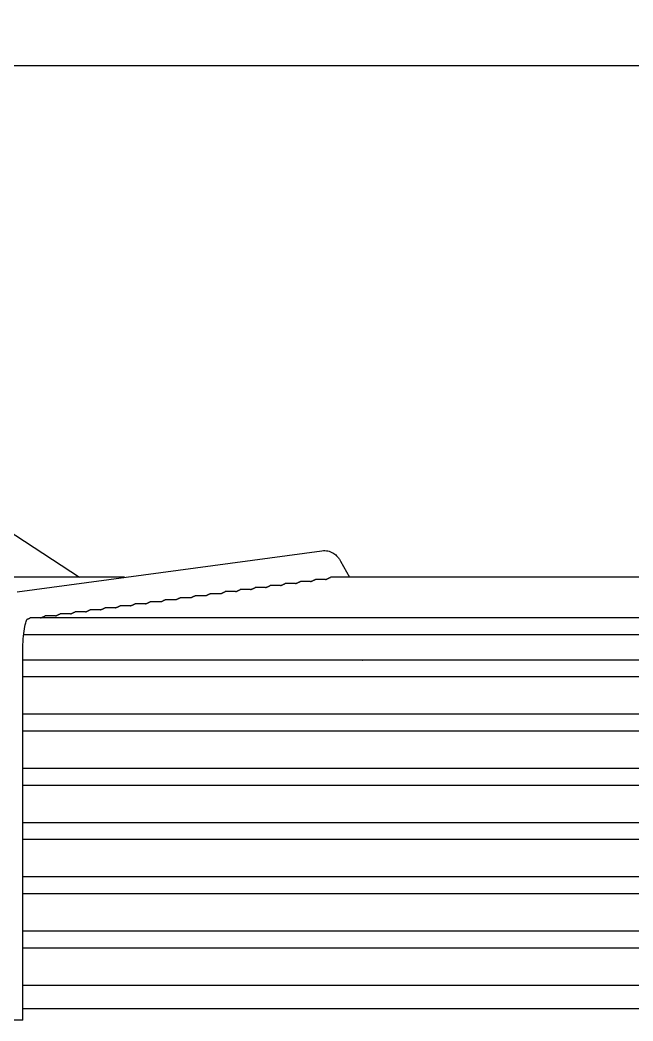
# Model space of a CAD drawing. Header units: millimetres. Extents: x 17700 to 32328, y 19251 to 29476.
# Drawn here: x 18036.99 to 18041.08, y 19604.19 to 19610.88 of the extents above; entities that cross this region are included whole.
import ezdxf

# ---------------------------------------------------------------- set-up
doc = ezdxf.new("R2010")
doc.units = ezdxf.units.MM
doc.header["$LTSCALE"] = 5
doc.layers.add('UNIT', color=6, linetype='Continuous')
doc.styles.add('SUBMITTAL', font='romans.shx', dxfattribs={"width": 0.75})
doc.dimstyles.new('SUBMITTAL', dxfattribs={"dimtxt": 0.09375, "dimasz": 0.09375, "dimexe": 0.03125, "dimexo": 0.0625, "dimgap": 0.0625, "dimtad": 0, "dimdec": 4, "dimzin": 4, "dimdsep": 46, "dimlunit": 4, "dimtxsty": 'SUBMITTAL', "dimcen": 0.09375, "dimclre": 6, "dimadec": 0, "dimazin": 0, "dimtfac": 1, "dimtdec": 0, "dimtofl": 0, "dimtmove": 0, "dimatfit": 3, "dimfxl": 0, "dimfrac": 2, "dimtolj": 1, "dimtzin": 4, "dimarcsym": 0})

msp = doc.modelspace()

# ---------------------------------------------------------------- linework, layer by layer
at = {"layer": 'UNIT'}
for p, q in [((18036.0256, 19610.5774), (18046.1049, 19610.5774)), ((18036.4503, 19607.7721), (18037.3872, 19607.1581)), ((18036.9705, 19607.0615), (18039.0059, 19607.3361)), ((18039.1308, 19607.2662), (18039.1908, 19607.1581)), ((18037.6867, 19607.1581), (18036.181, 19607.1581)), ((18038.8303, 19607.1164), (18038.7616, 19607.1164)), ((18038.9305, 19607.1299), (18038.8619, 19607.1299)), ((18039.0305, 19607.1434), (18038.9621, 19607.1434)), ((18043.0665, 19607.1581), (18039.064, 19607.1581)), ((18038.3294, 19607.0489), (18038.2605, 19607.0489)), ((18038.4296, 19607.0624), (18038.3607, 19607.0624)), ((18038.5298, 19607.0759), (18038.461, 19607.0759)), ((18038.63, 19607.0894), (18038.5612, 19607.0894)), ((18038.7302, 19607.1029), (18038.6614, 19607.1029)), ((18037.8285, 19606.9814), (18037.7594, 19606.9814)), ((18037.9287, 19606.9949), (18037.8596, 19606.9949)), ((18038.0289, 19607.0084), (18037.9598, 19607.0084)), ((18038.1291, 19607.0219), (18038.0601, 19607.0219)), ((18038.2292, 19607.0354), (18038.1603, 19607.0354)), ((18037.3276, 19606.9139), (18037.2583, 19606.9139)), ((18037.4278, 19606.9274), (18037.3585, 19606.9274)), ((18037.5279, 19606.9409), (18037.4587, 19606.9409)), ((18037.6281, 19606.9544), (18037.559, 19606.9544)), ((18037.7283, 19606.9679), (18037.6592, 19606.9679)), ((18045.0727, 19606.8869), (18037.0578, 19606.8869)), ((18037.2274, 19606.9004), (18037.1581, 19606.9004)), ((18037.0142, 19606.7767), (18045.1164, 19606.7767)), ((18037.0083, 19604.1995), (18037.0083, 19606.6689)), ((18045.1222, 19606.605), (18037.0083, 19606.605)), ((18037.0373, 19606.6064), (18037.0394, 19606.605)), ((18037.7869, 19606.6064), (18037.7869, 19606.605)), ((18037.0083, 19606.4948), (18045.1222, 19606.4948)), ((18045.1222, 19606.2428), (18037.0083, 19606.2428)), ((18037.0083, 19606.1326), (18045.1222, 19606.1326)), ((18045.1222, 19605.8806), (18037.0083, 19605.8806)), ((18037.0083, 19605.7704), (18045.1222, 19605.7704)), ((18045.1222, 19605.5184), (18037.0083, 19605.5184)), ((18037.0083, 19605.4081), (18045.1222, 19605.4081)), ((18045.1222, 19605.1562), (18037.0083, 19605.1562)), ((18037.0083, 19605.0459), (18045.1222, 19605.0459)), ((18045.1222, 19604.794), (18037.0083, 19604.794)), ((18037.0083, 19604.6837), (18045.1222, 19604.6837)), ((18045.1222, 19604.4318), (18037.0083, 19604.4318)), ((18037.0083, 19604.2782), (18045.1222, 19604.2782)), ((18037.0083, 19604.1995), (18036.8115, 19604.1995))]:
    msp.add_line(p, q, dxfattribs=at)
for start_param, end_param in [(0.23649, 0.259134), (1.752338, 1.774981)]:
    msp.add_ellipse((18039.3489, 19606.6705), major_axis=(-0.0861, -0.0478), ratio=0.875426, start_param=start_param, end_param=end_param, dxfattribs=at)
for points, knots in [([(18039.0059, 19607.3361), (18039.0192, 19607.3379), (18039.0333, 19607.3372), (18039.0589, 19607.3314), (18039.0704, 19607.3265), (18039.0894, 19607.3152), (18039.097, 19607.3089), (18039.1098, 19607.2964), (18039.1149, 19607.2903), (18039.1238, 19607.2782), (18039.1274, 19607.2722), (18039.1307, 19607.2663), (18039.1308, 19607.2662), (18039.1308, 19607.2662)], [3.1066861, 3.1066861, 3.1066861, 3.1066861, 3.1999885, 3.1999885, 3.2942363, 3.2942363, 3.388484, 3.388484, 3.4827318, 3.4827318, 3.5769796, 3.5769796, 3.577925, 3.577925, 3.577925, 3.577925]), ([(18038.7302, 19607.1029), (18038.7314, 19607.1033), (18038.7326, 19607.1038), (18038.7338, 19607.1042), (18038.7351, 19607.1048), (18038.7363, 19607.1053), (18038.7375, 19607.1058), (18038.7387, 19607.1063), (18038.7398, 19607.1068), (18038.7409, 19607.1072), (18038.742, 19607.1077), (18038.743, 19607.1082), (18038.744, 19607.1087), (18038.745, 19607.1091), (18038.7459, 19607.1096), (18038.7468, 19607.11), (18038.7477, 19607.1104), (18038.7485, 19607.1109), (18038.7493, 19607.1113), (18038.7502, 19607.1117), (18038.7509, 19607.112), (18038.7516, 19607.1124), (18038.7524, 19607.1127), (18038.7531, 19607.1131), (18038.7537, 19607.1134), (18038.7544, 19607.1137), (18038.755, 19607.114), (18038.7556, 19607.1143), (18038.7561, 19607.1145), (18038.7567, 19607.1148), (18038.7572, 19607.115), (18038.7577, 19607.1152), (18038.7582, 19607.1154), (18038.7586, 19607.1156), (18038.759, 19607.1157), (18038.7594, 19607.1159), (18038.7598, 19607.116), (18038.7602, 19607.1161), (18038.7605, 19607.1162), (18038.7608, 19607.1163), (18038.7611, 19607.1163), (18038.7613, 19607.1164), (18038.7615, 19607.1164), (18038.7616, 19607.1164), (18038.7616, 19607.1164), (18038.7616, 19607.1164)], [0.17268, 0.17268, 0.17268, 0.17268, 0.195122, 0.195122, 0.195122, 0.2195122, 0.2195122, 0.2195122, 0.2439024, 0.2439024, 0.2439024, 0.2682927, 0.2682927, 0.2682927, 0.2926829, 0.2926829, 0.2926829, 0.3170732, 0.3170732, 0.3170732, 0.3414634, 0.3414634, 0.3414634, 0.3658537, 0.3658537, 0.3658537, 0.3902439, 0.3902439, 0.3902439, 0.4146341, 0.4146341, 0.4146341, 0.4390244, 0.4390244, 0.4390244, 0.4634146, 0.4634146, 0.4634146, 0.4878049, 0.4878049, 0.4878049, 0.5121951, 0.5121951, 0.5121951, 0.515732, 0.515732, 0.515732, 0.515732]), ([(18038.8303, 19607.1164), (18038.8316, 19607.1168), (18038.8329, 19607.1173), (18038.8341, 19607.1178), (18038.8353, 19607.1183), (18038.8366, 19607.1188), (18038.8377, 19607.1193), (18038.8389, 19607.1198), (18038.84, 19607.1203), (18038.8411, 19607.1207), (18038.8422, 19607.1212), (18038.8432, 19607.1217), (18038.8442, 19607.1222), (18038.8452, 19607.1226), (18038.8461, 19607.1231), (18038.847, 19607.1235), (18038.8479, 19607.1239), (18038.8488, 19607.1244), (18038.8496, 19607.1248), (18038.8504, 19607.1252), (18038.8512, 19607.1255), (18038.8519, 19607.1259), (18038.8526, 19607.1262), (18038.8533, 19607.1266), (18038.854, 19607.1269), (18038.8546, 19607.1272), (18038.8552, 19607.1275), (18038.8558, 19607.1278), (18038.8564, 19607.128), (18038.8569, 19607.1283), (18038.8574, 19607.1285), (18038.8579, 19607.1287), (18038.8584, 19607.1289), (18038.8588, 19607.1291), (18038.8593, 19607.1292), (18038.8597, 19607.1294), (18038.86, 19607.1295), (18038.8604, 19607.1296), (18038.8607, 19607.1297), (18038.861, 19607.1298), (18038.8613, 19607.1298), (18038.8616, 19607.1298), (18038.8618, 19607.1299), (18038.8618, 19607.1299), (18038.8618, 19607.1299), (18038.8619, 19607.1299)], [0.1723275, 0.1723275, 0.1723275, 0.1723275, 0.195122, 0.195122, 0.195122, 0.2195122, 0.2195122, 0.2195122, 0.2439024, 0.2439024, 0.2439024, 0.2682927, 0.2682927, 0.2682927, 0.2926829, 0.2926829, 0.2926829, 0.3170732, 0.3170732, 0.3170732, 0.3414634, 0.3414634, 0.3414634, 0.3658537, 0.3658537, 0.3658537, 0.3902439, 0.3902439, 0.3902439, 0.4146341, 0.4146341, 0.4146341, 0.4390244, 0.4390244, 0.4390244, 0.4634146, 0.4634146, 0.4634146, 0.4878049, 0.4878049, 0.4878049, 0.5121951, 0.5121951, 0.5121951, 0.5157454, 0.5157454, 0.5157454, 0.5157454]), ([(18038.9305, 19607.1299), (18038.9318, 19607.1303), (18038.9331, 19607.1308), (18038.9343, 19607.1313), (18038.9356, 19607.1318), (18038.9368, 19607.1323), (18038.938, 19607.1328), (18038.9392, 19607.1333), (18038.9403, 19607.1338), (18038.9414, 19607.1343), (18038.9424, 19607.1347), (18038.9435, 19607.1352), (18038.9444, 19607.1357), (18038.9454, 19607.1361), (18038.9464, 19607.1366), (18038.9473, 19607.137), (18038.9481, 19607.1374), (18038.949, 19607.1379), (18038.9498, 19607.1383), (18038.9506, 19607.1387), (18038.9514, 19607.139), (18038.9521, 19607.1394), (18038.9528, 19607.1397), (18038.9535, 19607.1401), (18038.9542, 19607.1404), (18038.9548, 19607.1407), (18038.9554, 19607.141), (18038.956, 19607.1413), (18038.9566, 19607.1415), (18038.9571, 19607.1418), (18038.9576, 19607.142), (18038.9581, 19607.1422), (18038.9586, 19607.1424), (18038.9591, 19607.1426), (18038.9595, 19607.1427), (18038.9599, 19607.1429), (18038.9602, 19607.143), (18038.9606, 19607.1431), (18038.9609, 19607.1432), (18038.9612, 19607.1432), (18038.9615, 19607.1433), (18038.9618, 19607.1433), (18038.962, 19607.1434), (18038.962, 19607.1434), (18038.9621, 19607.1434), (18038.9621, 19607.1434)], [0.1719755, 0.1719755, 0.1719755, 0.1719755, 0.195122, 0.195122, 0.195122, 0.2195122, 0.2195122, 0.2195122, 0.2439024, 0.2439024, 0.2439024, 0.2682927, 0.2682927, 0.2682927, 0.2926829, 0.2926829, 0.2926829, 0.3170732, 0.3170732, 0.3170732, 0.3414634, 0.3414634, 0.3414634, 0.3658537, 0.3658537, 0.3658537, 0.3902439, 0.3902439, 0.3902439, 0.4146341, 0.4146341, 0.4146341, 0.4390244, 0.4390244, 0.4390244, 0.4634146, 0.4634146, 0.4634146, 0.4878049, 0.4878049, 0.4878049, 0.5121951, 0.5121951, 0.5121951, 0.5157586, 0.5157586, 0.5157586, 0.5157586]), ([(18039.0305, 19607.1434), (18039.0308, 19607.1435), (18039.0311, 19607.1436), (18039.0314, 19607.1437), (18039.0328, 19607.1442), (18039.0341, 19607.1447), (18039.0355, 19607.1453), (18039.0368, 19607.1458), (18039.038, 19607.1463), (18039.0392, 19607.1469), (18039.0404, 19607.1474), (18039.0416, 19607.1479), (18039.0427, 19607.1484)], [0.16559879, 0.16559879, 0.16559879, 0.16559879, 0.17073171, 0.17073171, 0.17073171, 0.19512195, 0.19512195, 0.19512195, 0.2195122, 0.2195122, 0.2195122, 0.24390244, 0.24390244, 0.24390244, 0.24390244]), ([(18039.0459, 19607.15), (18039.0469, 19607.1504), (18039.0478, 19607.1509), (18039.0488, 19607.1514), (18039.0497, 19607.1518), (18039.0505, 19607.1523), (18039.0514, 19607.1527), (18039.0522, 19607.1531), (18039.053, 19607.1535), (18039.0537, 19607.1539), (18039.0545, 19607.1543), (18039.0552, 19607.1546), (18039.0559, 19607.155), (18039.0565, 19607.1553), (18039.0572, 19607.1556), (18039.0578, 19607.1559), (18039.0583, 19607.1562), (18039.0589, 19607.1564), (18039.0594, 19607.1567), (18039.0599, 19607.1569), (18039.0604, 19607.1571), (18039.0609, 19607.1573), (18039.0613, 19607.1575), (18039.0617, 19607.1576), (18039.0621, 19607.1577), (18039.0625, 19607.1579), (18039.0628, 19607.1579), (18039.0631, 19607.158), (18039.0634, 19607.1581), (18039.0637, 19607.1581), (18039.0639, 19607.1581), (18039.0639, 19607.1581), (18039.064, 19607.1581), (18039.064, 19607.1581)], [0.2682927, 0.2682927, 0.2682927, 0.2682927, 0.2926829, 0.2926829, 0.2926829, 0.3170732, 0.3170732, 0.3170732, 0.3414634, 0.3414634, 0.3414634, 0.3658537, 0.3658537, 0.3658537, 0.3902439, 0.3902439, 0.3902439, 0.4146341, 0.4146341, 0.4146341, 0.4390244, 0.4390244, 0.4390244, 0.4634146, 0.4634146, 0.4634146, 0.4878049, 0.4878049, 0.4878049, 0.5121951, 0.5121951, 0.5121951, 0.5152045, 0.5152045, 0.5152045, 0.5152045]), ([(18038.2292, 19607.0354), (18038.2304, 19607.0358), (18038.2315, 19607.0362), (18038.2326, 19607.0367), (18038.2339, 19607.0372), (18038.2351, 19607.0377), (18038.2363, 19607.0382), (18038.2375, 19607.0387), (18038.2386, 19607.0392), (18038.2397, 19607.0397), (18038.2408, 19607.0402), (18038.2418, 19607.0407), (18038.2428, 19607.0411), (18038.2438, 19607.0416), (18038.2447, 19607.042), (18038.2456, 19607.0425), (18038.2465, 19607.0429), (18038.2474, 19607.0433), (18038.2482, 19607.0437), (18038.249, 19607.0441), (18038.2498, 19607.0445), (18038.2505, 19607.0449), (18038.2512, 19607.0452), (18038.2519, 19607.0456), (18038.2526, 19607.0459), (18038.2532, 19607.0462), (18038.2538, 19607.0465), (18038.2544, 19607.0468), (18038.255, 19607.047), (18038.2555, 19607.0473), (18038.2561, 19607.0475), (18038.2566, 19607.0477), (18038.257, 19607.0479), (18038.2575, 19607.0481), (18038.2579, 19607.0483), (18038.2583, 19607.0484), (18038.2587, 19607.0485), (18038.259, 19607.0486), (18038.2594, 19607.0487), (18038.2597, 19607.0488), (18038.2599, 19607.0488), (18038.2602, 19607.0489), (18038.2604, 19607.0489), (18038.2605, 19607.0489), (18038.2605, 19607.0489), (18038.2605, 19607.0489)], [0.1744428, 0.1744428, 0.1744428, 0.1744428, 0.195122, 0.195122, 0.195122, 0.2195122, 0.2195122, 0.2195122, 0.2439024, 0.2439024, 0.2439024, 0.2682927, 0.2682927, 0.2682927, 0.2926829, 0.2926829, 0.2926829, 0.3170732, 0.3170732, 0.3170732, 0.3414634, 0.3414634, 0.3414634, 0.3658537, 0.3658537, 0.3658537, 0.3902439, 0.3902439, 0.3902439, 0.4146341, 0.4146341, 0.4146341, 0.4390244, 0.4390244, 0.4390244, 0.4634146, 0.4634146, 0.4634146, 0.4878049, 0.4878049, 0.4878049, 0.5121951, 0.5121951, 0.5121951, 0.5156642, 0.5156642, 0.5156642, 0.5156642]), ([(18038.3294, 19607.0489), (18038.3306, 19607.0493), (18038.3317, 19607.0498), (18038.3329, 19607.0502), (18038.3341, 19607.0507), (18038.3354, 19607.0512), (18038.3365, 19607.0517), (18038.3377, 19607.0522), (18038.3389, 19607.0527), (18038.3399, 19607.0532), (18038.341, 19607.0537), (18038.342, 19607.0542), (18038.343, 19607.0546), (18038.344, 19607.0551), (18038.345, 19607.0555), (18038.3459, 19607.056), (18038.3468, 19607.0564), (18038.3476, 19607.0568), (18038.3484, 19607.0572), (18038.3492, 19607.0576), (18038.35, 19607.058), (18038.3507, 19607.0584), (18038.3515, 19607.0587), (18038.3521, 19607.0591), (18038.3528, 19607.0594), (18038.3535, 19607.0597), (18038.3541, 19607.06), (18038.3547, 19607.0603), (18038.3552, 19607.0605), (18038.3558, 19607.0608), (18038.3563, 19607.061), (18038.3568, 19607.0612), (18038.3573, 19607.0614), (18038.3577, 19607.0616), (18038.3581, 19607.0618), (18038.3585, 19607.0619), (18038.3589, 19607.062), (18038.3593, 19607.0621), (18038.3596, 19607.0622), (18038.3599, 19607.0623), (18038.3602, 19607.0623), (18038.3604, 19607.0624), (18038.3607, 19607.0624), (18038.3607, 19607.0624), (18038.3607, 19607.0624), (18038.3607, 19607.0624)], [0.1740907, 0.1740907, 0.1740907, 0.1740907, 0.195122, 0.195122, 0.195122, 0.2195122, 0.2195122, 0.2195122, 0.2439024, 0.2439024, 0.2439024, 0.2682927, 0.2682927, 0.2682927, 0.2926829, 0.2926829, 0.2926829, 0.3170732, 0.3170732, 0.3170732, 0.3414634, 0.3414634, 0.3414634, 0.3658537, 0.3658537, 0.3658537, 0.3902439, 0.3902439, 0.3902439, 0.4146341, 0.4146341, 0.4146341, 0.4390244, 0.4390244, 0.4390244, 0.4634146, 0.4634146, 0.4634146, 0.4878049, 0.4878049, 0.4878049, 0.5121951, 0.5121951, 0.5121951, 0.5156779, 0.5156779, 0.5156779, 0.5156779]), ([(18038.4296, 19607.0624), (18038.4308, 19607.0628), (18038.432, 19607.0633), (18038.4331, 19607.0637), (18038.4344, 19607.0642), (18038.4356, 19607.0647), (18038.4368, 19607.0652), (18038.438, 19607.0657), (18038.4391, 19607.0662), (18038.4402, 19607.0667), (18038.4413, 19607.0672), (18038.4423, 19607.0677), (18038.4433, 19607.0681), (18038.4443, 19607.0686), (18038.4452, 19607.0691), (18038.4461, 19607.0695), (18038.447, 19607.0699), (18038.4478, 19607.0703), (18038.4486, 19607.0707), (18038.4495, 19607.0711), (18038.4502, 19607.0715), (18038.451, 19607.0719), (18038.4517, 19607.0722), (18038.4524, 19607.0726), (18038.453, 19607.0729), (18038.4537, 19607.0732), (18038.4543, 19607.0735), (18038.4549, 19607.0738), (18038.4555, 19607.074), (18038.456, 19607.0743), (18038.4565, 19607.0745), (18038.457, 19607.0747), (18038.4575, 19607.0749), (18038.4579, 19607.0751), (18038.4584, 19607.0752), (18038.4588, 19607.0754), (18038.4591, 19607.0755), (18038.4595, 19607.0756), (18038.4598, 19607.0757), (18038.4601, 19607.0758), (18038.4604, 19607.0758), (18038.4607, 19607.0759), (18038.4609, 19607.0759), (18038.4609, 19607.0759), (18038.4609, 19607.0759), (18038.461, 19607.0759)], [0.1737382, 0.1737382, 0.1737382, 0.1737382, 0.195122, 0.195122, 0.195122, 0.2195122, 0.2195122, 0.2195122, 0.2439024, 0.2439024, 0.2439024, 0.2682927, 0.2682927, 0.2682927, 0.2926829, 0.2926829, 0.2926829, 0.3170732, 0.3170732, 0.3170732, 0.3414634, 0.3414634, 0.3414634, 0.3658537, 0.3658537, 0.3658537, 0.3902439, 0.3902439, 0.3902439, 0.4146341, 0.4146341, 0.4146341, 0.4390244, 0.4390244, 0.4390244, 0.4634146, 0.4634146, 0.4634146, 0.4878049, 0.4878049, 0.4878049, 0.5121951, 0.5121951, 0.5121951, 0.5156915, 0.5156915, 0.5156915, 0.5156915]), ([(18038.5298, 19607.0759), (18038.531, 19607.0763), (18038.5322, 19607.0768), (18038.5333, 19607.0772), (18038.5346, 19607.0777), (18038.5358, 19607.0782), (18038.537, 19607.0787), (18038.5382, 19607.0792), (18038.5393, 19607.0797), (18038.5404, 19607.0802), (18038.5415, 19607.0807), (18038.5425, 19607.0812), (18038.5435, 19607.0816), (18038.5445, 19607.0821), (18038.5454, 19607.0826), (18038.5463, 19607.083), (18038.5472, 19607.0834), (18038.5481, 19607.0838), (18038.5489, 19607.0842), (18038.5497, 19607.0846), (18038.5505, 19607.085), (18038.5512, 19607.0854), (18038.5519, 19607.0857), (18038.5526, 19607.0861), (18038.5533, 19607.0864), (18038.5539, 19607.0867), (18038.5545, 19607.087), (18038.5551, 19607.0873), (18038.5557, 19607.0875), (18038.5562, 19607.0878), (18038.5567, 19607.088), (18038.5572, 19607.0882), (18038.5577, 19607.0884), (18038.5581, 19607.0886), (18038.5586, 19607.0887), (18038.559, 19607.0889), (18038.5593, 19607.089), (18038.5597, 19607.0891), (18038.56, 19607.0892), (18038.5603, 19607.0893), (18038.5606, 19607.0893), (18038.5609, 19607.0894), (18038.5611, 19607.0894), (18038.5611, 19607.0894), (18038.5612, 19607.0894), (18038.5612, 19607.0894)], [0.1733855, 0.1733855, 0.1733855, 0.1733855, 0.195122, 0.195122, 0.195122, 0.2195122, 0.2195122, 0.2195122, 0.2439024, 0.2439024, 0.2439024, 0.2682927, 0.2682927, 0.2682927, 0.2926829, 0.2926829, 0.2926829, 0.3170732, 0.3170732, 0.3170732, 0.3414634, 0.3414634, 0.3414634, 0.3658537, 0.3658537, 0.3658537, 0.3902439, 0.3902439, 0.3902439, 0.4146341, 0.4146341, 0.4146341, 0.4390244, 0.4390244, 0.4390244, 0.4634146, 0.4634146, 0.4634146, 0.4878049, 0.4878049, 0.4878049, 0.5121951, 0.5121951, 0.5121951, 0.5157051, 0.5157051, 0.5157051, 0.5157051]), ([(18038.63, 19607.0894), (18038.6312, 19607.0898), (18038.6324, 19607.0903), (18038.6336, 19607.0907), (18038.6349, 19607.0912), (18038.6361, 19607.0917), (18038.6373, 19607.0922), (18038.6384, 19607.0927), (18038.6396, 19607.0932), (18038.6406, 19607.0937), (18038.6417, 19607.0942), (18038.6428, 19607.0947), (18038.6437, 19607.0952), (18038.6447, 19607.0956), (18038.6457, 19607.0961), (18038.6466, 19607.0965), (18038.6474, 19607.0969), (18038.6483, 19607.0974), (18038.6491, 19607.0978), (18038.6499, 19607.0981), (18038.6507, 19607.0985), (18038.6514, 19607.0989), (18038.6521, 19607.0992), (18038.6528, 19607.0996), (18038.6535, 19607.0999), (18038.6541, 19607.1002), (18038.6548, 19607.1005), (18038.6553, 19607.1008), (18038.6559, 19607.101), (18038.6565, 19607.1013), (18038.657, 19607.1015), (18038.6575, 19607.1017), (18038.6579, 19607.1019), (18038.6584, 19607.1021), (18038.6588, 19607.1022), (18038.6592, 19607.1024), (18038.6596, 19607.1025), (18038.6599, 19607.1026), (18038.6603, 19607.1027), (18038.6606, 19607.1028), (18038.6608, 19607.1028), (18038.6611, 19607.1029), (18038.6613, 19607.1029), (18038.6614, 19607.1029), (18038.6614, 19607.1029), (18038.6614, 19607.1029)], [0.1730327, 0.1730327, 0.1730327, 0.1730327, 0.195122, 0.195122, 0.195122, 0.2195122, 0.2195122, 0.2195122, 0.2439024, 0.2439024, 0.2439024, 0.2682927, 0.2682927, 0.2682927, 0.2926829, 0.2926829, 0.2926829, 0.3170732, 0.3170732, 0.3170732, 0.3414634, 0.3414634, 0.3414634, 0.3658537, 0.3658537, 0.3658537, 0.3902439, 0.3902439, 0.3902439, 0.4146341, 0.4146341, 0.4146341, 0.4390244, 0.4390244, 0.4390244, 0.4634146, 0.4634146, 0.4634146, 0.4878049, 0.4878049, 0.4878049, 0.5121951, 0.5121951, 0.5121951, 0.5157186, 0.5157186, 0.5157186, 0.5157186]), ([(18037.7283, 19606.9679), (18037.7294, 19606.9683), (18037.7304, 19606.9687), (18037.7314, 19606.9691), (18037.7327, 19606.9696), (18037.7339, 19606.9701), (18037.7351, 19606.9706), (18037.7363, 19606.9711), (18037.7374, 19606.9716), (18037.7385, 19606.9721), (18037.7396, 19606.9726), (18037.7406, 19606.9731), (18037.7416, 19606.9736), (18037.7426, 19606.9741), (18037.7436, 19606.9745), (18037.7445, 19606.975), (18037.7454, 19606.9754), (18037.7462, 19606.9758), (18037.747, 19606.9762), (18037.7478, 19606.9766), (18037.7486, 19606.977), (18037.7493, 19606.9774), (18037.7501, 19606.9777), (18037.7508, 19606.9781), (18037.7514, 19606.9784), (18037.7521, 19606.9787), (18037.7527, 19606.979), (18037.7533, 19606.9793), (18037.7539, 19606.9795), (18037.7544, 19606.9798), (18037.7549, 19606.98), (18037.7554, 19606.9802), (18037.7559, 19606.9804), (18037.7563, 19606.9806), (18037.7568, 19606.9808), (18037.7572, 19606.9809), (18037.7575, 19606.981), (18037.7579, 19606.9811), (18037.7582, 19606.9812), (18037.7585, 19606.9813), (18037.7588, 19606.9814), (18037.7591, 19606.9814), (18037.7593, 19606.9814), (18037.7593, 19606.9814), (18037.7594, 19606.9814), (18037.7594, 19606.9814)], [0.1761954, 0.1761954, 0.1761954, 0.1761954, 0.195122, 0.195122, 0.195122, 0.2195122, 0.2195122, 0.2195122, 0.2439024, 0.2439024, 0.2439024, 0.2682927, 0.2682927, 0.2682927, 0.2926829, 0.2926829, 0.2926829, 0.3170732, 0.3170732, 0.3170732, 0.3414634, 0.3414634, 0.3414634, 0.3658537, 0.3658537, 0.3658537, 0.3902439, 0.3902439, 0.3902439, 0.4146341, 0.4146341, 0.4146341, 0.4390244, 0.4390244, 0.4390244, 0.4634146, 0.4634146, 0.4634146, 0.4878049, 0.4878049, 0.4878049, 0.5121951, 0.5121951, 0.5121951, 0.5155955, 0.5155955, 0.5155955, 0.5155955]), ([(18037.8285, 19606.9814), (18037.8296, 19606.9818), (18037.8306, 19606.9822), (18037.8316, 19606.9826), (18037.8329, 19606.9831), (18037.8342, 19606.9836), (18037.8354, 19606.9841), (18037.8365, 19606.9847), (18037.8377, 19606.9852), (18037.8388, 19606.9856), (18037.8398, 19606.9861), (18037.8409, 19606.9866), (18037.8419, 19606.9871), (18037.8428, 19606.9876), (18037.8438, 19606.988), (18037.8447, 19606.9885), (18037.8456, 19606.9889), (18037.8464, 19606.9893), (18037.8473, 19606.9897), (18037.8481, 19606.9901), (18037.8488, 19606.9905), (18037.8496, 19606.9909), (18037.8503, 19606.9912), (18037.851, 19606.9916), (18037.8517, 19606.9919), (18037.8523, 19606.9922), (18037.8529, 19606.9925), (18037.8535, 19606.9928), (18037.8541, 19606.993), (18037.8546, 19606.9933), (18037.8551, 19606.9935), (18037.8557, 19606.9937), (18037.8561, 19606.9939), (18037.8566, 19606.9941), (18037.857, 19606.9943), (18037.8574, 19606.9944), (18037.8578, 19606.9945), (18037.8581, 19606.9946), (18037.8585, 19606.9947), (18037.8588, 19606.9948), (18037.859, 19606.9949), (18037.8593, 19606.9949), (18037.8595, 19606.9949), (18037.8596, 19606.9949), (18037.8596, 19606.9949), (18037.8596, 19606.9949)], [0.1758462, 0.1758462, 0.1758462, 0.1758462, 0.195122, 0.195122, 0.195122, 0.2195122, 0.2195122, 0.2195122, 0.2439024, 0.2439024, 0.2439024, 0.2682927, 0.2682927, 0.2682927, 0.2926829, 0.2926829, 0.2926829, 0.3170732, 0.3170732, 0.3170732, 0.3414634, 0.3414634, 0.3414634, 0.3658537, 0.3658537, 0.3658537, 0.3902439, 0.3902439, 0.3902439, 0.4146341, 0.4146341, 0.4146341, 0.4390244, 0.4390244, 0.4390244, 0.4634146, 0.4634146, 0.4634146, 0.4878049, 0.4878049, 0.4878049, 0.5121951, 0.5121951, 0.5121951, 0.5156093, 0.5156093, 0.5156093, 0.5156093]), ([(18037.9287, 19606.9949), (18037.9298, 19606.9953), (18037.9309, 19606.9957), (18037.9319, 19606.9961), (18037.9332, 19606.9966), (18037.9344, 19606.9972), (18037.9356, 19606.9977), (18037.9368, 19606.9982), (18037.9379, 19606.9987), (18037.939, 19606.9992), (18037.9401, 19606.9996), (18037.9411, 19607.0001), (18037.9421, 19607.0006), (18037.9431, 19607.0011), (18037.944, 19607.0015), (18037.9449, 19607.002), (18037.9458, 19607.0024), (18037.9467, 19607.0028), (18037.9475, 19607.0032), (18037.9483, 19607.0036), (18037.9491, 19607.004), (18037.9498, 19607.0044), (18037.9505, 19607.0047), (18037.9512, 19607.0051), (18037.9519, 19607.0054), (18037.9525, 19607.0057), (18037.9532, 19607.006), (18037.9537, 19607.0063), (18037.9543, 19607.0065), (18037.9549, 19607.0068), (18037.9554, 19607.007), (18037.9559, 19607.0072), (18037.9564, 19607.0074), (18037.9568, 19607.0076), (18037.9572, 19607.0078), (18037.9576, 19607.0079), (18037.958, 19607.008), (18037.9584, 19607.0081), (18037.9587, 19607.0082), (18037.959, 19607.0083), (18037.9593, 19607.0084), (18037.9595, 19607.0084), (18037.9598, 19607.0084), (18037.9598, 19607.0084), (18037.9598, 19607.0084), (18037.9598, 19607.0084)], [0.1754963, 0.1754963, 0.1754963, 0.1754963, 0.195122, 0.195122, 0.195122, 0.2195122, 0.2195122, 0.2195122, 0.2439024, 0.2439024, 0.2439024, 0.2682927, 0.2682927, 0.2682927, 0.2926829, 0.2926829, 0.2926829, 0.3170732, 0.3170732, 0.3170732, 0.3414634, 0.3414634, 0.3414634, 0.3658537, 0.3658537, 0.3658537, 0.3902439, 0.3902439, 0.3902439, 0.4146341, 0.4146341, 0.4146341, 0.4390244, 0.4390244, 0.4390244, 0.4634146, 0.4634146, 0.4634146, 0.4878049, 0.4878049, 0.4878049, 0.5121951, 0.5121951, 0.5121951, 0.5156231, 0.5156231, 0.5156231, 0.5156231]), ([(18038.0289, 19607.0084), (18038.03, 19607.0088), (18038.0311, 19607.0092), (18038.0321, 19607.0096), (18038.0334, 19607.0102), (18038.0346, 19607.0107), (18038.0358, 19607.0112), (18038.037, 19607.0117), (18038.0381, 19607.0122), (18038.0392, 19607.0127), (18038.0403, 19607.0132), (18038.0413, 19607.0136), (18038.0423, 19607.0141), (18038.0433, 19607.0146), (18038.0443, 19607.015), (18038.0452, 19607.0155), (18038.0461, 19607.0159), (18038.0469, 19607.0163), (18038.0477, 19607.0167), (18038.0485, 19607.0171), (18038.0493, 19607.0175), (18038.05, 19607.0179), (18038.0508, 19607.0182), (18038.0515, 19607.0186), (18038.0521, 19607.0189), (18038.0528, 19607.0192), (18038.0534, 19607.0195), (18038.054, 19607.0198), (18038.0545, 19607.02), (18038.0551, 19607.0203), (18038.0556, 19607.0205), (18038.0561, 19607.0207), (18038.0566, 19607.0209), (18038.057, 19607.0211), (18038.0574, 19607.0213), (18038.0579, 19607.0214), (18038.0582, 19607.0215), (18038.0586, 19607.0216), (18038.0589, 19607.0217), (18038.0592, 19607.0218), (18038.0595, 19607.0218), (18038.0598, 19607.0219), (18038.06, 19607.0219), (18038.06, 19607.0219), (18038.06, 19607.0219), (18038.0601, 19607.0219)], [0.1751457, 0.1751457, 0.1751457, 0.1751457, 0.195122, 0.195122, 0.195122, 0.2195122, 0.2195122, 0.2195122, 0.2439024, 0.2439024, 0.2439024, 0.2682927, 0.2682927, 0.2682927, 0.2926829, 0.2926829, 0.2926829, 0.3170732, 0.3170732, 0.3170732, 0.3414634, 0.3414634, 0.3414634, 0.3658537, 0.3658537, 0.3658537, 0.3902439, 0.3902439, 0.3902439, 0.4146341, 0.4146341, 0.4146341, 0.4390244, 0.4390244, 0.4390244, 0.4634146, 0.4634146, 0.4634146, 0.4878049, 0.4878049, 0.4878049, 0.5121951, 0.5121951, 0.5121951, 0.5156368, 0.5156368, 0.5156368, 0.5156368]), ([(18038.1291, 19607.0219), (18038.1302, 19607.0223), (18038.1313, 19607.0227), (18038.1324, 19607.0232), (18038.1337, 19607.0237), (18038.1349, 19607.0242), (18038.1361, 19607.0247), (18038.1373, 19607.0252), (18038.1384, 19607.0257), (18038.1395, 19607.0262), (18038.1405, 19607.0267), (18038.1416, 19607.0271), (18038.1426, 19607.0276), (18038.1436, 19607.0281), (18038.1445, 19607.0285), (18038.1454, 19607.029), (18038.1463, 19607.0294), (18038.1471, 19607.0298), (18038.148, 19607.0302), (18038.1488, 19607.0306), (18038.1495, 19607.031), (18038.1503, 19607.0314), (18038.151, 19607.0317), (18038.1517, 19607.0321), (18038.1523, 19607.0324), (18038.153, 19607.0327), (18038.1536, 19607.033), (18038.1542, 19607.0333), (18038.1548, 19607.0335), (18038.1553, 19607.0338), (18038.1558, 19607.034), (18038.1563, 19607.0342), (18038.1568, 19607.0344), (18038.1572, 19607.0346), (18038.1577, 19607.0348), (18038.1581, 19607.0349), (18038.1584, 19607.035), (18038.1588, 19607.0351), (18038.1591, 19607.0352), (18038.1594, 19607.0353), (18038.1597, 19607.0353), (18038.16, 19607.0354), (18038.1602, 19607.0354), (18038.1602, 19607.0354), (18038.1603, 19607.0354), (18038.1603, 19607.0354)], [0.1747945, 0.1747945, 0.1747945, 0.1747945, 0.195122, 0.195122, 0.195122, 0.2195122, 0.2195122, 0.2195122, 0.2439024, 0.2439024, 0.2439024, 0.2682927, 0.2682927, 0.2682927, 0.2926829, 0.2926829, 0.2926829, 0.3170732, 0.3170732, 0.3170732, 0.3414634, 0.3414634, 0.3414634, 0.3658537, 0.3658537, 0.3658537, 0.3902439, 0.3902439, 0.3902439, 0.4146341, 0.4146341, 0.4146341, 0.4390244, 0.4390244, 0.4390244, 0.4634146, 0.4634146, 0.4634146, 0.4878049, 0.4878049, 0.4878049, 0.5121951, 0.5121951, 0.5121951, 0.5156505, 0.5156505, 0.5156505, 0.5156505]), ([(18037.2274, 19606.9004), (18037.2283, 19606.9008), (18037.2293, 19606.9012), (18037.2302, 19606.9015), (18037.2315, 19606.902), (18037.2327, 19606.9026), (18037.2339, 19606.9031), (18037.2351, 19606.9036), (18037.2362, 19606.9041), (18037.2373, 19606.9046), (18037.2384, 19606.9051), (18037.2395, 19606.9056), (18037.2404, 19606.906), (18037.2414, 19606.9065), (18037.2424, 19606.907), (18037.2433, 19606.9074), (18037.2442, 19606.9079), (18037.245, 19606.9083), (18037.2459, 19606.9087), (18037.2467, 19606.9091), (18037.2475, 19606.9095), (18037.2482, 19606.9099), (18037.2489, 19606.9102), (18037.2496, 19606.9106), (18037.2503, 19606.9109), (18037.2509, 19606.9112), (18037.2516, 19606.9115), (18037.2521, 19606.9118), (18037.2527, 19606.9121), (18037.2533, 19606.9123), (18037.2538, 19606.9125), (18037.2543, 19606.9128), (18037.2548, 19606.9129), (18037.2552, 19606.9131), (18037.2556, 19606.9133), (18037.256, 19606.9134), (18037.2564, 19606.9136), (18037.2568, 19606.9137), (18037.2571, 19606.9138), (18037.2574, 19606.9138), (18037.2577, 19606.9139), (18037.258, 19606.9139), (18037.2582, 19606.9139), (18037.2582, 19606.9139), (18037.2582, 19606.9139), (18037.2583, 19606.9139)], [0.1779295, 0.1779295, 0.1779295, 0.1779295, 0.195122, 0.195122, 0.195122, 0.2195122, 0.2195122, 0.2195122, 0.2439024, 0.2439024, 0.2439024, 0.2682927, 0.2682927, 0.2682927, 0.2926829, 0.2926829, 0.2926829, 0.3170732, 0.3170732, 0.3170732, 0.3414634, 0.3414634, 0.3414634, 0.3658537, 0.3658537, 0.3658537, 0.3902439, 0.3902439, 0.3902439, 0.4146341, 0.4146341, 0.4146341, 0.4390244, 0.4390244, 0.4390244, 0.4634146, 0.4634146, 0.4634146, 0.4878049, 0.4878049, 0.4878049, 0.5121951, 0.5121951, 0.5121951, 0.5155267, 0.5155267, 0.5155267, 0.5155267]), ([(18037.3276, 19606.9139), (18037.3286, 19606.9143), (18037.3295, 19606.9147), (18037.3304, 19606.915), (18037.3317, 19606.9156), (18037.333, 19606.9161), (18037.3342, 19606.9166), (18037.3353, 19606.9171), (18037.3365, 19606.9176), (18037.3376, 19606.9181), (18037.3387, 19606.9186), (18037.3397, 19606.9191), (18037.3407, 19606.9196), (18037.3417, 19606.92), (18037.3426, 19606.9205), (18037.3435, 19606.9209), (18037.3444, 19606.9214), (18037.3453, 19606.9218), (18037.3461, 19606.9222), (18037.3469, 19606.9226), (18037.3477, 19606.923), (18037.3484, 19606.9234), (18037.3492, 19606.9237), (18037.3499, 19606.9241), (18037.3505, 19606.9244), (18037.3512, 19606.9247), (18037.3518, 19606.925), (18037.3524, 19606.9253), (18037.3529, 19606.9256), (18037.3535, 19606.9258), (18037.354, 19606.926), (18037.3545, 19606.9262), (18037.355, 19606.9264), (18037.3554, 19606.9266), (18037.3559, 19606.9268), (18037.3563, 19606.9269), (18037.3566, 19606.927), (18037.357, 19606.9272), (18037.3573, 19606.9273), (18037.3576, 19606.9273), (18037.3579, 19606.9274), (18037.3582, 19606.9274), (18037.3584, 19606.9274), (18037.3584, 19606.9274), (18037.3585, 19606.9274), (18037.3585, 19606.9274)], [0.1775844, 0.1775844, 0.1775844, 0.1775844, 0.195122, 0.195122, 0.195122, 0.2195122, 0.2195122, 0.2195122, 0.2439024, 0.2439024, 0.2439024, 0.2682927, 0.2682927, 0.2682927, 0.2926829, 0.2926829, 0.2926829, 0.3170732, 0.3170732, 0.3170732, 0.3414634, 0.3414634, 0.3414634, 0.3658537, 0.3658537, 0.3658537, 0.3902439, 0.3902439, 0.3902439, 0.4146341, 0.4146341, 0.4146341, 0.4390244, 0.4390244, 0.4390244, 0.4634146, 0.4634146, 0.4634146, 0.4878049, 0.4878049, 0.4878049, 0.5121951, 0.5121951, 0.5121951, 0.5155404, 0.5155404, 0.5155404, 0.5155404]), ([(18037.4278, 19606.9274), (18037.4288, 19606.9278), (18037.4297, 19606.9282), (18037.4307, 19606.9286), (18037.432, 19606.9291), (18037.4332, 19606.9296), (18037.4344, 19606.9301), (18037.4356, 19606.9306), (18037.4367, 19606.9311), (18037.4378, 19606.9316), (18037.4389, 19606.9321), (18037.4399, 19606.9326), (18037.4409, 19606.9331), (18037.4419, 19606.9335), (18037.4429, 19606.934), (18037.4438, 19606.9344), (18037.4447, 19606.9349), (18037.4455, 19606.9353), (18037.4463, 19606.9357), (18037.4471, 19606.9361), (18037.4479, 19606.9365), (18037.4486, 19606.9369), (18037.4494, 19606.9372), (18037.4501, 19606.9376), (18037.4507, 19606.9379), (18037.4514, 19606.9382), (18037.452, 19606.9385), (18037.4526, 19606.9388), (18037.4532, 19606.9391), (18037.4537, 19606.9393), (18037.4542, 19606.9395), (18037.4547, 19606.9397), (18037.4552, 19606.9399), (18037.4557, 19606.9401), (18037.4561, 19606.9403), (18037.4565, 19606.9404), (18037.4569, 19606.9405), (18037.4572, 19606.9407), (18037.4576, 19606.9407), (18037.4579, 19606.9408), (18037.4582, 19606.9409), (18037.4584, 19606.9409), (18037.4586, 19606.9409), (18037.4587, 19606.9409), (18037.4587, 19606.9409), (18037.4587, 19606.9409)], [0.1772384, 0.1772384, 0.1772384, 0.1772384, 0.195122, 0.195122, 0.195122, 0.2195122, 0.2195122, 0.2195122, 0.2439024, 0.2439024, 0.2439024, 0.2682927, 0.2682927, 0.2682927, 0.2926829, 0.2926829, 0.2926829, 0.3170732, 0.3170732, 0.3170732, 0.3414634, 0.3414634, 0.3414634, 0.3658537, 0.3658537, 0.3658537, 0.3902439, 0.3902439, 0.3902439, 0.4146341, 0.4146341, 0.4146341, 0.4390244, 0.4390244, 0.4390244, 0.4634146, 0.4634146, 0.4634146, 0.4878049, 0.4878049, 0.4878049, 0.5121951, 0.5121951, 0.5121951, 0.5155542, 0.5155542, 0.5155542, 0.5155542]), ([(18037.5279, 19606.9409), (18037.529, 19606.9413), (18037.53, 19606.9417), (18037.5309, 19606.9421), (18037.5322, 19606.9426), (18037.5334, 19606.9431), (18037.5346, 19606.9436), (18037.5358, 19606.9441), (18037.537, 19606.9446), (18037.538, 19606.9451), (18037.5391, 19606.9456), (18037.5402, 19606.9461), (18037.5412, 19606.9466), (18037.5421, 19606.947), (18037.5431, 19606.9475), (18037.544, 19606.9479), (18037.5449, 19606.9484), (18037.5457, 19606.9488), (18037.5466, 19606.9492), (18037.5474, 19606.9496), (18037.5481, 19606.95), (18037.5489, 19606.9504), (18037.5496, 19606.9507), (18037.5503, 19606.9511), (18037.551, 19606.9514), (18037.5516, 19606.9517), (18037.5522, 19606.952), (18037.5528, 19606.9523), (18037.5534, 19606.9526), (18037.554, 19606.9528), (18037.5545, 19606.953), (18037.555, 19606.9532), (18037.5554, 19606.9534), (18037.5559, 19606.9536), (18037.5563, 19606.9538), (18037.5567, 19606.9539), (18037.5571, 19606.954), (18037.5575, 19606.9542), (18037.5578, 19606.9542), (18037.5581, 19606.9543), (18037.5584, 19606.9544), (18037.5586, 19606.9544), (18037.5589, 19606.9544), (18037.5589, 19606.9544), (18037.5589, 19606.9544), (18037.559, 19606.9544)], [0.1768915, 0.1768915, 0.1768915, 0.1768915, 0.195122, 0.195122, 0.195122, 0.2195122, 0.2195122, 0.2195122, 0.2439024, 0.2439024, 0.2439024, 0.2682927, 0.2682927, 0.2682927, 0.2926829, 0.2926829, 0.2926829, 0.3170732, 0.3170732, 0.3170732, 0.3414634, 0.3414634, 0.3414634, 0.3658537, 0.3658537, 0.3658537, 0.3902439, 0.3902439, 0.3902439, 0.4146341, 0.4146341, 0.4146341, 0.4390244, 0.4390244, 0.4390244, 0.4634146, 0.4634146, 0.4634146, 0.4878049, 0.4878049, 0.4878049, 0.5121951, 0.5121951, 0.5121951, 0.515568, 0.515568, 0.515568, 0.515568]), ([(18037.6281, 19606.9544), (18037.6292, 19606.9548), (18037.6302, 19606.9552), (18037.6312, 19606.9556), (18037.6325, 19606.9561), (18037.6337, 19606.9566), (18037.6349, 19606.9571), (18037.6361, 19606.9576), (18037.6372, 19606.9581), (18037.6383, 19606.9586), (18037.6394, 19606.9591), (18037.6404, 19606.9596), (18037.6414, 19606.9601), (18037.6424, 19606.9605), (18037.6433, 19606.961), (18037.6442, 19606.9614), (18037.6451, 19606.9619), (18037.646, 19606.9623), (18037.6468, 19606.9627), (18037.6476, 19606.9631), (18037.6484, 19606.9635), (18037.6491, 19606.9639), (18037.6498, 19606.9642), (18037.6505, 19606.9646), (18037.6512, 19606.9649), (18037.6519, 19606.9652), (18037.6525, 19606.9655), (18037.6531, 19606.9658), (18037.6536, 19606.966), (18037.6542, 19606.9663), (18037.6547, 19606.9665), (18037.6552, 19606.9667), (18037.6557, 19606.9669), (18037.6561, 19606.9671), (18037.6565, 19606.9673), (18037.6569, 19606.9674), (18037.6573, 19606.9675), (18037.6577, 19606.9677), (18037.658, 19606.9677), (18037.6583, 19606.9678), (18037.6586, 19606.9679), (18037.6589, 19606.9679), (18037.6591, 19606.9679), (18037.6591, 19606.9679), (18037.6591, 19606.9679), (18037.6592, 19606.9679)], [0.1765439, 0.1765439, 0.1765439, 0.1765439, 0.195122, 0.195122, 0.195122, 0.2195122, 0.2195122, 0.2195122, 0.2439024, 0.2439024, 0.2439024, 0.2682927, 0.2682927, 0.2682927, 0.2926829, 0.2926829, 0.2926829, 0.3170732, 0.3170732, 0.3170732, 0.3414634, 0.3414634, 0.3414634, 0.3658537, 0.3658537, 0.3658537, 0.3902439, 0.3902439, 0.3902439, 0.4146341, 0.4146341, 0.4146341, 0.4390244, 0.4390244, 0.4390244, 0.4634146, 0.4634146, 0.4634146, 0.4878049, 0.4878049, 0.4878049, 0.5121951, 0.5121951, 0.5121951, 0.5155818, 0.5155818, 0.5155818, 0.5155818]), ([(18037.0083, 19606.6689), (18037.0083, 19606.6953), (18037.0093, 19606.7217), (18037.0132, 19606.7713), (18037.0161, 19606.7945), (18037.0228, 19606.8339), (18037.0266, 19606.8505), (18037.0319, 19606.8684), (18037.0335, 19606.8729), (18037.0349, 19606.8767)], [1.5707963, 1.5707963, 1.5707963, 1.5707963, 1.8648194, 1.8648194, 2.1537199, 2.1537199, 2.4236626, 2.4236626, 2.5311599, 2.5311599, 2.5311599, 2.5311599]), ([(18037.0348, 19606.8766), (18037.0355, 19606.877), (18037.0362, 19606.8773), (18037.0369, 19606.8776), (18037.0379, 19606.8781), (18037.039, 19606.8786), (18037.04, 19606.879), (18037.041, 19606.8795), (18037.0419, 19606.88), (18037.0428, 19606.8804), (18037.0437, 19606.8809), (18037.0446, 19606.8813), (18037.0454, 19606.8817), (18037.0462, 19606.8821), (18037.047, 19606.8825), (18037.0477, 19606.8829), (18037.0485, 19606.8832), (18037.0492, 19606.8836), (18037.0498, 19606.8839), (18037.0505, 19606.8842), (18037.0511, 19606.8845), (18037.0517, 19606.8848), (18037.0523, 19606.8851), (18037.0528, 19606.8853), (18037.0533, 19606.8855), (18037.0538, 19606.8858), (18037.0543, 19606.886), (18037.0547, 19606.8861), (18037.0552, 19606.8863), (18037.0556, 19606.8864), (18037.056, 19606.8866), (18037.0563, 19606.8867), (18037.0567, 19606.8868), (18037.057, 19606.8868), (18037.0573, 19606.8869), (18037.0575, 19606.8869), (18037.0577, 19606.8869), (18037.0578, 19606.8869), (18037.0578, 19606.8869), (18037.0578, 19606.8869)], [0.2291588, 0.2291588, 0.2291588, 0.2291588, 0.2439024, 0.2439024, 0.2439024, 0.2682927, 0.2682927, 0.2682927, 0.2926829, 0.2926829, 0.2926829, 0.3170732, 0.3170732, 0.3170732, 0.3414634, 0.3414634, 0.3414634, 0.3658537, 0.3658537, 0.3658537, 0.3902439, 0.3902439, 0.3902439, 0.4146341, 0.4146341, 0.4146341, 0.4390244, 0.4390244, 0.4390244, 0.4634146, 0.4634146, 0.4634146, 0.4878049, 0.4878049, 0.4878049, 0.5121951, 0.5121951, 0.5121951, 0.5154991, 0.5154991, 0.5154991, 0.5154991]), ([(18037.1272, 19606.8869), (18037.1281, 19606.8873), (18037.1291, 19606.8876), (18037.13, 19606.888), (18037.1312, 19606.8885), (18037.1325, 19606.889), (18037.1337, 19606.8896), (18037.1349, 19606.8901), (18037.136, 19606.8906), (18037.1371, 19606.8911), (18037.1382, 19606.8916), (18037.1392, 19606.8921), (18037.1402, 19606.8925), (18037.1412, 19606.893), (18037.1421, 19606.8935), (18037.1431, 19606.8939), (18037.144, 19606.8944), (18037.1448, 19606.8948), (18037.1456, 19606.8952), (18037.1464, 19606.8956), (18037.1472, 19606.896), (18037.148, 19606.8964), (18037.1487, 19606.8967), (18037.1494, 19606.8971), (18037.15, 19606.8974), (18037.1507, 19606.8977), (18037.1513, 19606.898), (18037.1519, 19606.8983), (18037.1525, 19606.8986), (18037.153, 19606.8988), (18037.1536, 19606.899), (18037.1541, 19606.8993), (18037.1545, 19606.8995), (18037.155, 19606.8996), (18037.1554, 19606.8998), (18037.1558, 19606.8999), (18037.1562, 19606.9001), (18037.1566, 19606.9002), (18037.1569, 19606.9003), (18037.1572, 19606.9003), (18037.1575, 19606.9004), (18037.1577, 19606.9004), (18037.158, 19606.9004), (18037.158, 19606.9004), (18037.158, 19606.9004), (18037.1581, 19606.9004)], [0.1782737, 0.1782737, 0.1782737, 0.1782737, 0.195122, 0.195122, 0.195122, 0.2195122, 0.2195122, 0.2195122, 0.2439024, 0.2439024, 0.2439024, 0.2682927, 0.2682927, 0.2682927, 0.2926829, 0.2926829, 0.2926829, 0.3170732, 0.3170732, 0.3170732, 0.3414634, 0.3414634, 0.3414634, 0.3658537, 0.3658537, 0.3658537, 0.3902439, 0.3902439, 0.3902439, 0.4146341, 0.4146341, 0.4146341, 0.4390244, 0.4390244, 0.4390244, 0.4634146, 0.4634146, 0.4634146, 0.4878049, 0.4878049, 0.4878049, 0.5121951, 0.5121951, 0.5121951, 0.5155129, 0.5155129, 0.5155129, 0.5155129])]:
    msp.add_open_spline(points, degree=3, knots=knots, dxfattribs=at)

# ---------------------------------------------------------------- leaders
msp.add_leader([(18159.4234, 19600.8419), (18146.3104, 19614.846), (17982.6824, 19614.846)], dimstyle='SUBMITTAL', override={"dimscale": 36, "dimarcsym": 1}, dxfattribs=at)

doc.saveas('drawing.dxf')
